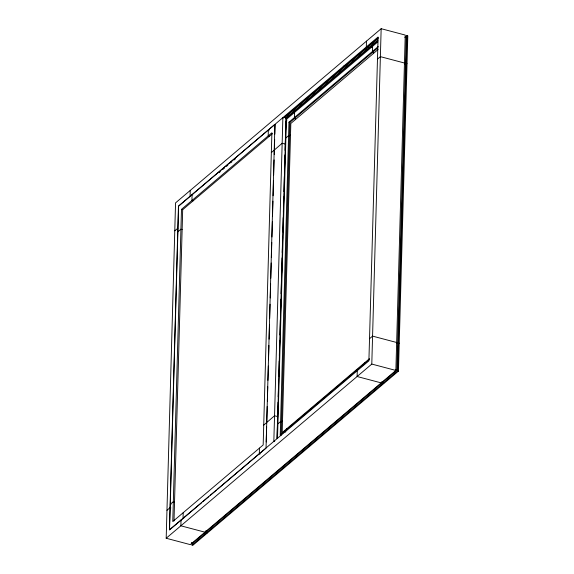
<?xml version="1.0" encoding="UTF-8"?>
<svg xmlns="http://www.w3.org/2000/svg" width="574" height="574" viewBox="0 0 574 574"><rect width="100%" height="100%" fill="white"/><g stroke="black" fill="none" stroke-linecap="round" stroke-linejoin="round"><path stroke-width="0.86" d="M166.187 538.254L175.551 202.873L381.158 28.7L405.237 35.064L395.873 370.445L190.267 544.618L166.187 538.254L371.794 364.074L381.158 28.7M377.936 37.116L178.449 206.109L169.409 529.838L368.895 360.845L378.101 37.159M217.768 489.055L266.042 448.158L274.924 124.386L178.614 206.152L169.574 529.881L201.424 502.903M181.484 209.352L172.767 521.536L263.172 444.958L271.889 132.773L181.484 209.352L182.69 209.675L272.478 133.613M174.001 520.991L182.69 209.675M181.032 519.987L180.875 525.813L204.954 532.177M190.08 196.258L190.238 190.439M183.192 512.704L183.034 518.48L183.752 518.666M404.979 37.224L406.98 35.523L407.813 35.746L398.449 371.127L192.842 545.3L192.01 545.078L192.082 542.459M259.47 448.086L259.312 453.862L260.029 454.048M266.214 441.973L266.637 426.956M266.781 421.646L267.211 406.406M267.362 401.025L267.757 386.682M267.936 380.411L268.338 366.069M268.51 359.79L268.912 345.455M269.084 339.177L269.486 324.834M269.665 318.563L270.06 304.22M270.239 297.942L270.641 283.606M270.792 278.225L271.215 262.985M271.366 257.611L271.789 242.372M271.94 236.99L272.363 221.758M272.514 216.376L272.944 201.137M273.095 195.763L273.518 180.523M273.669 175.142L274.092 159.902M274.243 154.528L274.666 139.446M274.817 134.144L275.082 124.429M277.041 437.919L277.457 422.808M277.608 417.434L278.038 402.202M278.189 396.821L278.612 381.588M278.763 376.214L279.186 360.974M279.337 355.6L279.76 340.368M279.911 334.986L280.342 319.754M280.464 315.277L280.916 299.14M281.066 293.766L281.49 278.534M281.64 273.152L282.064 257.92M282.214 252.546L282.645 237.313M282.795 231.932L283.19 217.596M283.341 212.215L283.771 196.982M283.922 191.608L284.345 176.369M284.496 170.995L284.948 154.865M285.07 150.381L285.522 134.309M285.644 129.868L285.888 120.999L286.978 120.081M277.084 438.672L286.031 118.481L285.034 117.275M277.515 438.019L286.419 119.327L377.821 41.895M281.152 435.3L280.227 435.056L288.966 122.169L378.266 46.523M281.181 434.453L289.892 122.413L377.9 47.857M285.651 432.129L285.694 430.421M294.577 112.411L294.433 117.534L295.366 117.785L295.309 119.643M286.641 430.048L286.677 428.807M357.265 370.696L357.107 376.515L381.186 382.887M366.47 41.141L366.312 46.96L367.188 47.197M372.598 46.315L372.454 51.438L373.387 51.689L373.33 53.547M364.662 363.952L364.698 362.711M191.573 542.746L192.778 543.069L396.921 370.13L406.205 37.54L405.05 37.231M192.01 545.078L397.61 370.904L406.98 35.523M343.238 66.606L344.601 65.45M218.959 172.767L220.33 171.604M223.056 169.294L224.427 168.139M226.479 166.403L227.842 165.24M230.576 162.93L231.939 161.768M233.991 160.031L235.354 158.876M283.85 117.792L378.13 37.927M285.135 117.196L377.893 38.616M285.644 118.266L377.871 40.137M285.472 118.976L377.699 40.854M378.101 49.508L290.824 123.446L282.186 432.609L369.462 358.671M174.776 230.827L177.832 228.23M377.319 59.237L380.375 56.647L404.462 63.011M285.895 137.961L288.593 135.679L289.518 135.923L290.494 135.091M177.897 231.767L180.932 229.198L182.137 229.521M271.337 152.612L282.157 143.263L285.314 144.096M263.724 425.112L274.551 415.755L277.701 416.588M166.969 510.308L170.026 507.71L170.901 507.947M369.512 338.717L372.569 336.127L396.656 342.491M277.916 423.827L280.607 421.546L281.533 421.79L282.508 420.964M280.227 435.056L369.527 359.403M202.787 501.748L208.914 496.553M210.278 495.398L216.405 490.21M370.345 46.86L371.995 47.29M369.491 47.807L368.472 46.594M407.031 63.692L404.304 63.786M283.757 117.878L282.874 117.641L273.834 441.377L274.709 441.607M288.966 122.169L289.892 122.413M269.07 130.32L268.352 130.126L268.194 135.902L269.4 136.225M192.792 194.938L192.075 194.744L191.917 200.52L193.122 200.835M399.224 343.173L396.498 343.266M395.716 369.814L396.921 370.13M371.794 364.074L395.873 370.445M397.61 370.904L398.449 371.127M381.803 381.645L382.966 381.954L382.93 383.346L383.762 383.561M174.525 502.013L173.319 501.69L170.284 504.266L171.002 504.453M205.571 530.936L206.733 531.244L206.69 532.636L207.53 532.859"/></g></svg>
